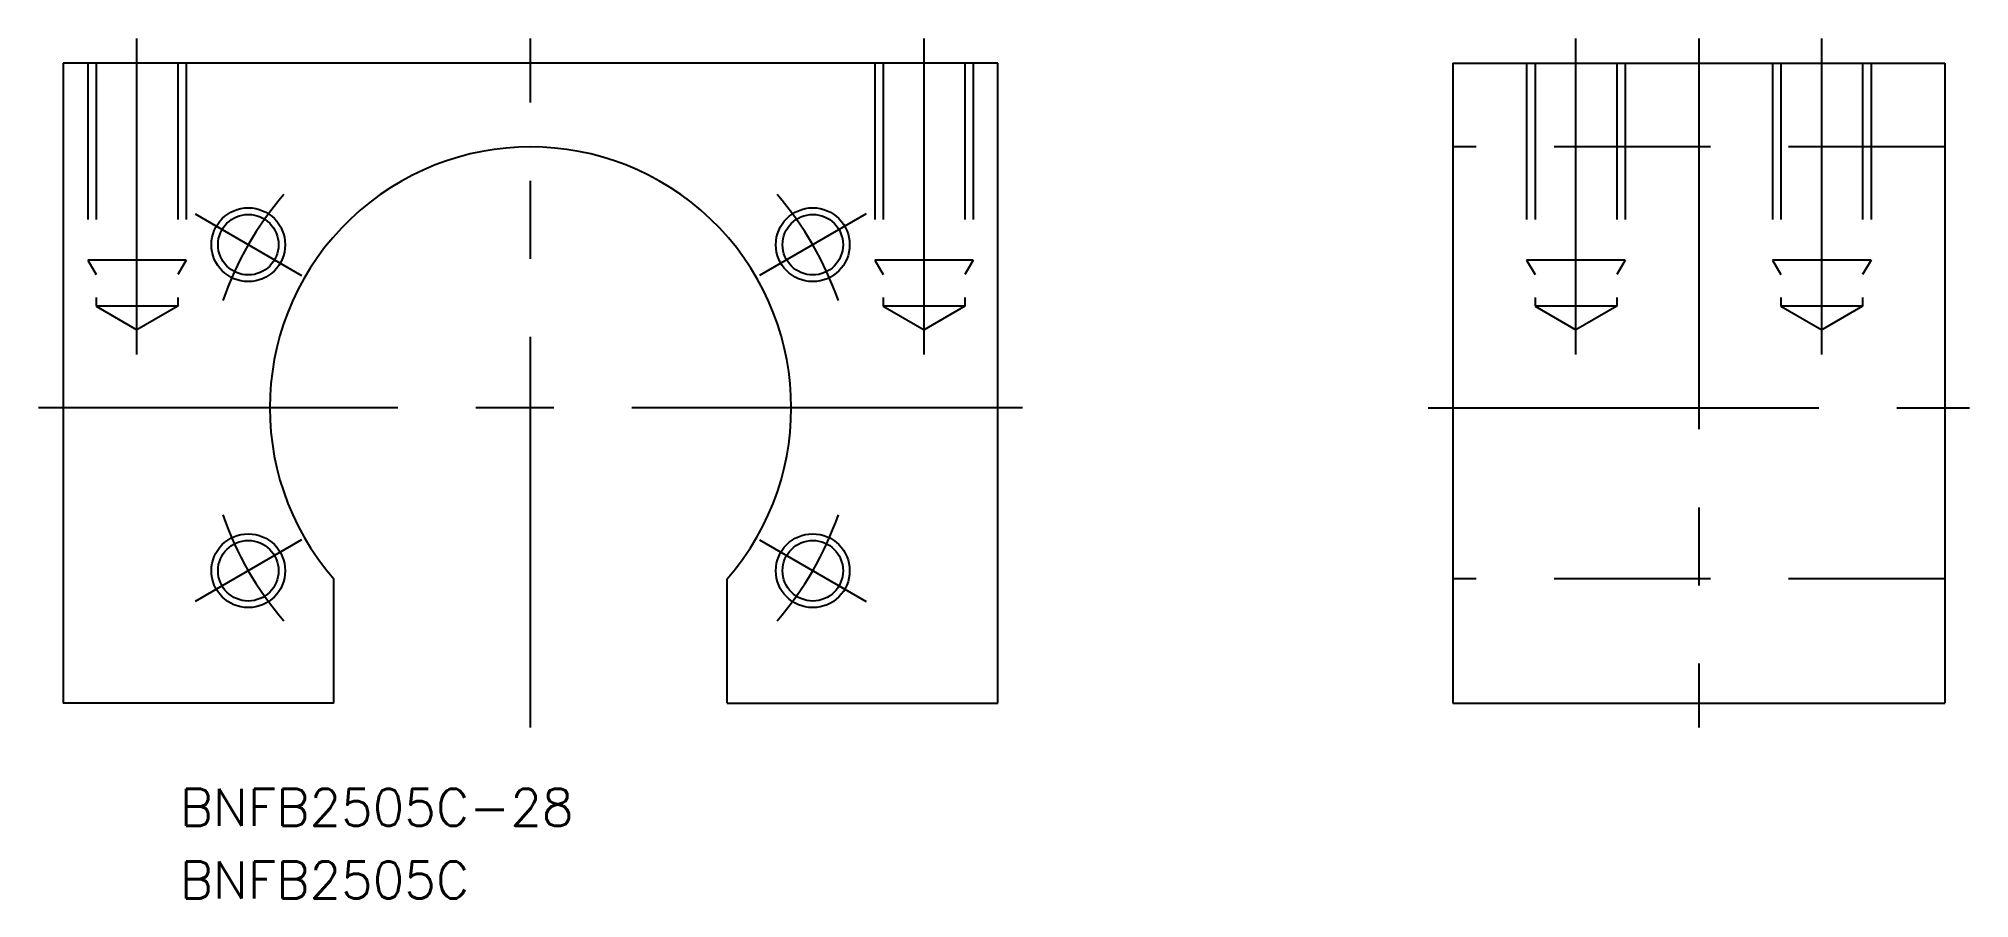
# Model space of a CAD drawing. Header units: millimetres. Extents: x -40 to 117, y -40 to 30.
import ezdxf

# ---------------------------------------------------------------- set-up
doc = ezdxf.new("R2010")
doc.units = ezdxf.units.MM
doc.linetypes.add('CENTER', pattern=[50.8, 31.75, -6.35, 6.35, -6.35])
doc.linetypes.add('DASHED', pattern=[19.05, 12.7, -6.35])
doc.layers.add('CENTER', color=1, linetype='CENTER')
doc.styles.get("Standard").update_dxf_attribs({"font": 'txt.shx', "height": 3, "bigfont": 'bigfont.shx'})

msp = doc.modelspace()

# ---------------------------------------------------------------- linework, layer by layer
at = {"color": 7, "linetype": 'Continuous', "lineweight": -3}
for p, q in [((38, 28), (-38, 28)), ((-38, 28), (-38, -24)), ((38, -24), (38, 28)), ((75, 28), (75, -24)), ((75, 28), (115, 28)), ((115, 28), (115, -24)), ((-16, -24), (-16, -13.91)), ((16, -24), (16, -13.91)), ((-16, -24), (-38, -24)), ((16, -24), (38, -24)), ((75, -24), (115, -24))]:
    msp.add_line(p, q, dxfattribs=at)
at = {"color": 3, "linetype": 'DASHED', "lineweight": -3}
for p, q in [((-36, 28), (-36, 12)), ((-35.32, 28), (-35.32, 8.25)), ((-28.68, 28), (-28.68, 8.25)), ((-28, 28), (-28, 12)), ((28, 28), (28, 12)), ((28.68, 28), (28.68, 8.25)), ((35.32, 28), (35.32, 8.25)), ((36, 28), (36, 12)), ((81, 28), (81, 12)), ((81.68, 28), (81.68, 8.25)), ((88.32, 28), (88.32, 8.25)), ((89, 28), (89, 12)), ((101, 28), (101, 12)), ((101.68, 28), (101.68, 8.25)), ((108.32, 28), (108.32, 8.25)), ((109, 28), (109, 12)), ((115, 21.2), (75, 21.2)), ((-36, 12), (-35.32, 10.83)), ((-28, 12), (-36, 12)), ((-28, 12), (-28.68, 10.83)), ((36, 12), (28, 12)), ((28, 12), (28.68, 10.83)), ((36, 12), (35.32, 10.83)), ((89, 12), (81, 12)), ((81, 12), (81.68, 10.83)), ((89, 12), (88.32, 10.83)), ((109, 12), (101, 12)), ((101, 12), (101.68, 10.83)), ((109, 12), (108.32, 10.83)), ((-28.68, 8.25), (-35.32, 8.25)), ((-35.32, 8.25), (-32, 6.33)), ((-28.68, 8.25), (-32, 6.33)), ((35.32, 8.25), (28.68, 8.25)), ((28.68, 8.25), (32, 6.33)), ((35.32, 8.25), (32, 6.33)), ((88.32, 8.25), (81.68, 8.25)), ((81.68, 8.25), (85, 6.33)), ((88.32, 8.25), (85, 6.33)), ((108.32, 8.25), (101.68, 8.25)), ((101.68, 8.25), (105, 6.33)), ((108.32, 8.25), (105, 6.33)), ((115, -13.91), (75, -13.91))]:
    msp.add_line(p, q, dxfattribs=at)
at = {"color": 3, "linetype": 'Continuous', "lineweight": -2}
for centre in [(-22.95, 13.25), (22.95, 13.25), (-22.95, -13.25), (22.95, -13.25)]:
    msp.add_circle(centre, 3, dxfattribs=at)
at = {"color": 7, "linetype": 'Continuous', "lineweight": -3}
for centre in [(-22.95, 13.25), (22.95, 13.25), (-22.95, -13.25), (22.95, -13.25)]:
    msp.add_circle(centre, 2.46, dxfattribs=at)
msp.add_arc((0, 0), 21.2, 319.0006, 220.9994, dxfattribs=at)
at = {"layer": 'CENTER', "color": 1, "linetype": 'CENTER', "lineweight": -3}
for p, q in [((-32, 4.33), (-32, 30)), ((0, -26), (0, 30)), ((32, 4.33), (32, 30)), ((85, 4.33), (85, 30)), ((95, 30), (95, -26)), ((105, 9.58), (105, 30)), ((105, 4.33), (105, 30)), ((-27.28, 15.75), (-18.62, 10.75)), ((27.28, 15.75), (18.62, 10.75)), ((40, 0), (-40, 0)), ((73, 0), (117, 0)), ((-18.62, -10.75), (-27.28, -15.75)), ((18.62, -10.75), (27.28, -15.75))]:
    msp.add_line(p, q, dxfattribs=at)
for start, end in [(139.1734, 160.8266), (19.1734, 40.8266), (199.1734, 220.8266), (319.1734, 340.8266)]:
    msp.add_arc((0, 0), 26.5, start, end, dxfattribs=at)

# ---------------------------------------------------------------- texts
at = {"color": 7, "linetype": 'Continuous', "lineweight": -3, "char_height": 3, "attachment_point": 1}
for s, insert, width in [('BNFB2505C-28', (-28.52, -30.98), 19.7354), ('BNFB2505C', (-28.52, -36.88), 19.74)]:
    msp.add_mtext(s, dxfattribs=dict(at, insert=insert, width=width))

doc.saveas('drawing.dxf')
